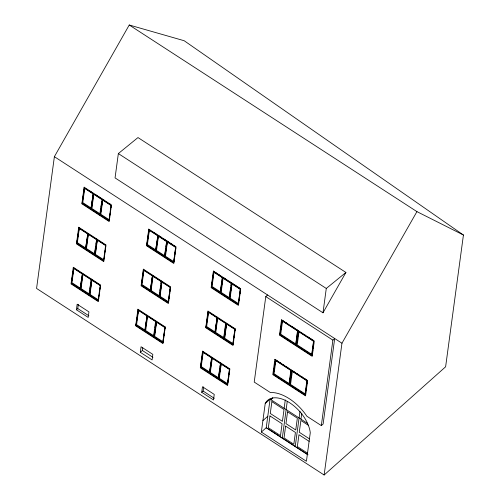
<?xml version="1.0" encoding="UTF-8"?>
<svg xmlns="http://www.w3.org/2000/svg" width="500" height="500" viewBox="0 0 500 500"><rect width="100%" height="100%" fill="white"/><g stroke="black" fill="none" stroke-linecap="round" stroke-linejoin="round"><path stroke-width="0.75" d="M54.381 156.675L36.569 288.444L324.137 475L445.619 366.794L463.431 235.025L184.175 40.731L129.244 25L54.381 156.675L341.956 343.231L324.137 475M71.35 283.556L73.763 267.688L71.35 283.556L98.106 300.912L100.213 285.325L73.456 267.962M76.762 243.506L79.181 227.638L76.762 243.506L103.519 260.863L103.831 260.587L95.119 254.938L97.125 240.087M82.175 203.45L84.288 187.862L111.044 205.219L108.938 220.812L82.175 203.45L84.594 187.587M76.413 309.769L77.156 304.231L88.938 311.875L88.188 317.406L76.413 309.769L77.756 308.562L78.319 304.413M82.475 273.337L80.056 289.206L82.375 274.081M87.894 233.287L85.475 249.156L87.794 234.031M93.306 193.238L90.887 209.106L93.206 193.981M80.675 289.125L82.781 273.538L80.363 289.4L80.675 289.125L89.181 294.65L88.875 294.925L91.294 279.056L90.994 281.281M86.088 249.075L88.194 233.487L85.781 249.35L86.088 249.075L94.6 254.594L94.288 254.875L96.706 239.006L96.506 240.487M91.506 209.025L93.612 193.431L93.3 193.713L91.194 209.3L91.506 209.025L100.013 214.544L99.706 214.825L102.125 198.956M89.488 292.419L89.787 290.194M89.987 288.706L90.288 286.481M90.487 284.994L90.787 282.769M94.6 254.594L94.8 253.113M95 251.625L95.2 250.144M95.5 247.913L95.706 246.431M96.006 244.2L96.206 242.719M100.013 214.544L100.213 213.062M100.412 211.575L100.719 209.35M101.019 207.119L101.219 205.637M101.519 203.406L101.719 201.925M89.706 294.988L91.812 279.394L89.394 295.262L89.706 294.988L98.419 300.637M102.644 199.294L100.225 215.162L102.544 200.037M103.519 260.863L105.631 245.269L78.869 227.913M98.519 299.894L98.719 298.412M99.019 296.181L99.219 294.7M99.519 292.469L99.719 290.988M99.925 289.5L100.225 287.275M104.031 259.1L104.231 257.619M104.531 255.387L104.738 253.906M104.938 252.419L105.237 250.194M105.538 247.963L105.738 246.481M109.45 219.05L109.75 216.825M109.95 215.338L110.25 213.113M110.55 210.881L110.75 209.4M110.956 207.913L111.256 205.688M118.35 153.569L115.056 177.9L322.987 312.794L345.919 272.456L137.988 137.562L118.35 153.569L326.281 288.456L322.987 312.794M135.988 325.487L138.406 309.619L135.988 325.487L162.744 342.844L163.256 341.087M141.4 285.438L143.512 269.844L170.269 287.206L168.162 302.794L141.4 285.438L143.819 269.569M146.819 245.387L148.925 229.794L175.688 247.156L173.575 262.744L146.819 245.387L149.238 229.519M140.312 352.287L141.062 346.756L152.844 354.394L152.094 359.925L140.312 352.287L142.35 350.469L142.725 347.7M145.006 330.863L147.119 315.269L144.7 331.138L145.006 330.863L136.3 325.213M150.525 290.069L152.431 275.963M157.944 235.169L155.531 251.038L157.844 235.912M147.113 315.744L145 331.337L147.419 315.469M150.725 291.006L152.838 275.419L152.525 275.694L150.419 291.288L150.725 291.006L159.238 296.531L158.931 296.806L161.344 280.938M158.25 235.369L155.831 251.231L158.15 236.106M155.619 321.269L153.512 336.856L153.825 336.581L145.312 331.062M154.025 335.094L154.225 333.612M154.525 331.381L154.725 329.9M155.025 327.669L155.231 326.188M155.531 323.956L155.731 322.475M159.438 295.044L159.738 292.819M160.044 290.587L160.244 289.106M160.444 287.619L160.744 285.394M160.944 283.906L161.244 281.681M164.956 254.25L165.256 252.025M165.456 250.538L165.756 248.312M165.956 246.825L166.262 244.6M166.462 243.113L166.762 240.888L164.344 256.756L164.656 256.481L156.144 250.956M154.344 336.919L156.45 321.325L154.037 337.194L154.344 336.919L163.056 342.569M159.762 296.869L161.869 281.275L159.45 297.144L159.762 296.869L168.469 302.519L168.775 300.294M167.281 241.225L164.862 257.094L167.281 241.225L168.525 242.031M162.744 342.844L165.162 326.981L164.963 328.462M163.456 339.6L163.756 337.375M163.962 335.887L164.262 333.663M164.562 331.431L164.762 329.95M168.975 298.806L169.275 296.581M169.475 295.094L169.775 292.869M169.975 291.381L170.275 289.156M173.988 261.725L174.288 259.5M174.488 258.012L174.788 255.787M174.988 254.3L175.294 252.075M175.494 250.588L175.794 248.363M200.625 367.419L202.738 351.831L229.494 369.188L227.387 384.781L200.625 367.419L203.044 351.55M206.044 327.369L208.15 311.781L234.906 329.137L232.8 344.731L206.044 327.369L208.463 311.5M211.456 287.319L213.562 271.725L240.325 289.088L238.219 304.675L211.456 287.319L213.875 271.45M201.719 392.3L202.469 386.763L214.244 394.406L213.5 399.938L201.719 392.3L203.106 391.056L203.669 386.906M222.275 277.381L220.169 292.969L222.387 278.587M209.65 372.794L211.756 357.206L209.338 373.069L209.65 372.794L200.938 367.144M215.062 332.744L217.169 317.15L214.75 333.019L215.062 332.744L206.35 327.094M209.95 372.994L212.062 357.4L209.644 373.269L209.95 372.994L218.463 378.512L218.762 376.287M215.369 332.944L217.475 317.35L217.169 317.625L215.056 333.219L215.369 332.944L223.881 338.462L223.569 338.738L225.675 323.15M222.894 277.3L220.475 293.169L222.894 277.3L225.506 279M218.156 378.787L220.569 362.925M218.962 374.8L219.269 372.575M219.469 371.087L219.769 368.862M219.969 367.375L220.269 365.15M223.981 337.719L224.281 335.494M224.481 334.006L224.781 331.781M224.981 330.294L225.281 328.069M225.481 326.581L225.787 324.356M229.494 296.925L229.794 294.7M229.994 293.212L230.3 290.988M230.5 289.5L230.8 287.275M231 285.788L231.2 284.306M221.094 363.263L218.675 379.131L220.994 364.006M224.4 338.8L226.506 323.212L224.088 339.075L224.4 338.8L233.113 344.45L232.8 344.731M231.925 283.156L229.506 299.025L231.925 283.156L233.169 283.969M227.994 382.275L228.3 380.05M228.5 378.562L228.8 376.337M229 374.85L229.2 373.369M229.5 371.138L229.706 369.656M233.512 341.481L233.713 340M234.013 337.769L234.213 336.287M234.519 334.056L234.719 332.575M234.919 331.087L235.219 328.862L234.906 329.137M238.219 304.675L238.725 302.919M239.025 300.688L239.231 299.206M239.531 296.975L239.731 295.494M239.931 294.006L240.231 291.781M267.587 294.981L265.781 296.594L254.225 382.075L270.356 392.544A36.225 20.463 48.2 0 1 306.85 416.219L321.325 425.606L323.125 423.994L334.688 338.512L332.881 340.125L321.325 425.606M265.219 403.494A29.494 16.656 48.2 0 1 289.806 402.863A29.494 16.656 48.2 0 1 310.275 432.725L306.413 461.287L261.356 432.056L265.219 403.494L270.087 399.144L307.494 423.406M273.3 374.425L275.556 359.775L273.3 374.425L305.1 395.056L307.356 380.406M270.087 399.144L266.231 427.7L261.356 432.056M279.969 334.9L281.913 320.531L313.712 341.163L311.769 355.531L279.969 334.9L282.119 321.012M284.156 408.269L285.281 399.931M289.106 384.681L291.356 370.031M289.519 383.65L289.725 382.131M289.925 380.619L290.231 378.35M290.544 376.081L290.744 374.569M290.95 373.056L291.256 370.788M282.288 438.119L287.25 401.419M291.6 370.669L289.656 385.037L291.913 370.387M297.719 330.781L295.775 345.156L296.288 343.369M296.494 341.856L296.8 339.588M297.006 338.069L297.206 336.556M297.512 334.288L297.719 332.775M298.581 330.869L296.325 345.513L298.475 331.625M295.225 446.512L299.988 411.294M300.975 419.181L301.794 413.137M305.512 394.025L305.719 392.512M305.925 391L306.231 388.731M306.537 386.456L306.737 384.944M306.944 383.431L307.25 381.163M311.769 355.531L312.281 353.744M312.488 352.231L312.794 349.963M313 348.45L313.206 346.938M313.512 344.663L313.712 343.15M341.956 343.231L416.925 211.625L129.244 25M271.144 399.831L272.794 397.612M108.938 220.812L109.244 220.538L100.538 214.881M97.231 239.344L94.812 255.212L95.119 254.938M152.531 275.219L150.113 291.087L150.425 290.812L141.713 285.163M173.575 262.744L173.888 262.469L165.175 256.819M231.4 282.819L228.981 298.688L229.294 298.412L220.781 292.894M227.387 384.781L227.694 384.5L218.988 378.85M262.9 420.625L267.775 416.275M326.281 288.456L345.919 272.456M416.925 211.625L463.431 235.025M265.781 296.594L332.881 340.125M90.194 191.219L91.438 192.025M94.919 194.281L97.537 195.981M98.85 196.831L101.469 198.531M103.269 199.694L104.513 200.506M108.869 203.331L110.731 204.537M154.213 232.75L156.081 233.956M158.906 235.794L161.525 237.488M164.144 239.188L166.106 240.463M170.394 243.244L172.262 244.456M174.125 245.669L175.375 246.475M215.744 272.663L216.988 273.469M218.85 274.681L220.1 275.487M228.781 281.125L230.094 281.969M234.412 284.775L236.281 285.988M238.144 287.194L239.387 288M92.981 193.781L84.706 188.412L82.788 202.619L91.062 207.987M101.806 199.5L93.794 194.306L91.875 208.512L99.881 213.706M111.031 205.487L102.756 200.119L100.838 214.325L109.113 219.694M157.625 235.712L149.35 230.344L147.425 244.55L155.7 249.919M166.444 241.438L158.438 236.238L156.512 250.444L164.525 255.644M222.262 277.644L213.988 272.275L212.069 286.481L220.344 291.85M231.081 283.369L223.075 278.175L221.156 292.381L229.163 297.575M282.85 320.662L284.119 321.481M285.381 322.306L287.281 323.537M292.337 326.819L294.862 328.456M296.762 329.688L298.025 330.506M303.725 334.206L305.012 335.037M308.231 337.125L309.519 337.962M310.806 338.794L313.375 340.469M82.487 203.175L91.2 208.825M147.125 245.106L155.838 250.763M211.769 287.044L220.475 292.694M229.812 298.75L238.525 304.4M280.275 334.625L296.081 344.881M296.637 345.238L312.081 355.256M87.569 233.831L79.294 228.463L77.369 242.669L85.65 248.038M96.388 239.55L88.381 234.356L86.463 248.562L94.469 253.756M105.619 245.538L97.338 240.169L95.419 254.375L103.694 259.744M152.206 275.763L143.931 270.394L142.012 284.6L150.287 289.969M161.031 281.488L153.019 276.288L151.1 290.494L159.106 295.694M216.85 317.694L208.569 312.325L206.65 326.531L214.925 331.9M225.669 323.419L217.662 318.225L215.738 332.431L223.75 337.625M276.188 360.188L277.45 361.006M279.344 362.238L281.244 363.469M283.137 364.7L284.406 365.519M286.3 366.75L288.2 367.981M293.2 371.225L295.131 372.475M296.419 373.312L298.988 374.981M300.919 376.231L302.85 377.488M304.781 378.738L306.712 379.988M275.244 360.056L307.044 380.681M77.075 243.225L85.781 248.875M273.612 374.15L289.419 384.406M289.969 384.762L305.413 394.781M138.094 309.894L164.856 327.256M82.156 273.881L73.875 268.512L71.956 282.719L80.231 288.087M90.975 279.606L82.963 274.406L81.044 288.612L89.05 293.812M100.2 285.587L91.925 280.219L90.006 294.425L98.281 299.794M146.794 315.812L138.519 310.444L136.594 324.65L144.875 330.019M155.612 321.538L147.606 316.344L145.681 330.55L153.694 335.744M211.431 357.75L203.156 352.381L201.238 366.587L209.513 371.956M220.25 363.469L212.244 358.275L210.325 372.481L218.331 377.675M308.55 425.431L300.881 420.456L299.281 432.275L309.506 438.913M71.656 283.275L80.369 288.931M309.175 441.369L298.95 434.738L297.35 446.556L307.581 453.188M308.019 454.812L266.231 427.7L307.431 454.431M77.756 308.562L88.881 315.781M142.35 350.469L152.931 357.331M203.106 391.056L214.306 398.325M73.288 267.3L71.044 283.913L98.344 301.625L100.588 285.006L73.288 267.3M78.706 227.244L76.456 243.863L103.756 261.575L106.006 244.956L78.706 227.244M84.119 187.194L81.869 203.812L109.175 221.519L111.419 204.906L84.119 187.194M137.925 309.231L135.681 325.844L162.981 343.556L165.231 326.944L137.925 309.231M143.344 269.181L141.094 285.794L168.4 303.506L170.644 286.887L143.344 269.181M148.756 229.131L146.512 245.744L173.812 263.456L176.056 246.838L148.756 229.131M156.562 322.156L154.644 336.362L162.919 341.731L164.844 327.525L156.562 322.156M161.981 282.1L160.056 296.306L168.337 301.675L170.256 287.475L161.981 282.1M167.394 242.05L165.475 256.256L173.75 261.625L175.669 247.419L167.394 242.05M202.569 351.163L200.319 367.781L227.619 385.487L229.869 368.875L202.569 351.163M207.981 311.112L205.738 327.731L233.038 345.438L235.281 328.825L207.981 311.112M213.4 271.062L211.15 287.675L238.45 305.387L240.7 288.775L213.4 271.062M221.206 364.087L219.281 378.294L227.562 383.663L229.481 369.456L221.206 364.087M226.619 324.038L224.7 338.244L232.975 343.612L234.894 329.406L226.619 324.038M232.037 283.988L230.113 298.194L238.388 303.562L240.312 289.356L232.037 283.988M274.875 359.306L272.806 374.619L305.556 395.863L307.625 380.55L274.875 359.306M275.837 360.656L274.069 373.756L289.088 383.494L290.856 370.4L275.837 360.656M281.544 319.781L279.475 335.094L312.219 356.337L314.294 341.025L281.544 319.781M282.506 321.131L280.738 334.231L295.756 343.969L297.525 330.875L282.506 321.131M269.95 415.925L268.35 427.738L280.5 435.619L282.094 423.8L269.95 415.925M271.881 401.644L270.281 413.462L282.425 421.337L284.025 409.525L271.881 401.644M292.331 371.356L290.556 384.45L305.087 393.875L306.863 380.781L292.331 371.356M285.625 426.094L284.031 437.912L293.819 444.263L295.413 432.444L285.625 426.094M287.556 411.819L285.963 423.631L295.75 429.981L297.344 418.162L287.556 411.819M299 331.831L297.225 344.925L311.756 354.356L313.525 341.256L299 331.831"/></g></svg>
